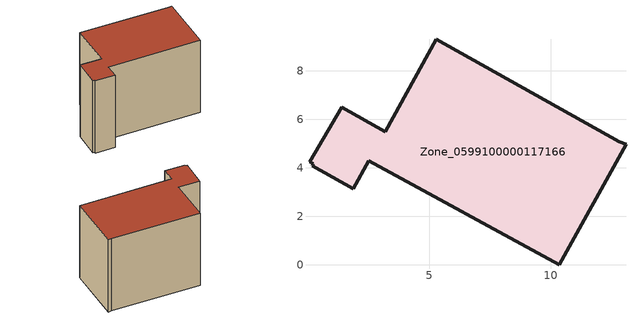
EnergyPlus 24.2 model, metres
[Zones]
Zone_0599100000117166
 floor ground (C_G): 1.39,6.49 3.17,5.49 5.28,9.29 12.83,5.07 13.11,4.97 10.35,0 2.5,4.29 1.85,3.12 0.16,4.07 0.21,4.17 0.05,4.25 z0
 wall outside (C_F): 2.5,4.29 10.35,0 13.11,4.97 12.83,5.07 5.28,9.29 3.17,5.49 1.39,6.49 0.05,4.25 0.21,4.17 0.16,4.07 1.85,3.12 2.5,4.29 z0:7.75
 roof outside (C_R): 0.16,4.07 1.85,3.12 2.5,4.29 10.35,0 13.11,4.97 12.83,5.07 5.28,9.29 3.17,5.49 1.39,6.49 0.05,4.25 0.21,4.17 z7.75
[BUILDING]
Pand.0599100000117166: North Axis=0; Terrain=City; Loads Convergence Tolerance Value=0.04; Temperature Convergence Tolerance Value=0.4; Solar Distribution=FullExterior; Maximum Number of Warmup Days=25; Minimum Number of Warmup Days=1
[Site:Location]
Rotterdam.The.Hague.AP_ZH_NLD Design_Conditions: Latitude=51.96; Longitude=4.45; Time Zone=1; Elevation=-4.5
[SITE:GROUNDTEMPERATURE:BUILDINGSURFACE]
18, 18, 18, 18, 18, 18, 18, 18, 18, 18, 18, 18
[MATERIAL] Thermal Absorptance=0.9; Solar Absorptance=0.7; Visible Absorptance=0.7
Name | Roughness | Thickness | Conductivity | Density | Specific Heat
G.TC.1975-1991 | MediumSmooth | 0.15 | 0.288461 | 540 | 1210
F.TC.1975-1991 | Rough | 0.3 | 0.230769 | 1920 | 840
R.TC.1975-1991 | MediumRough | 0.2 | 0.153846 | 1500 | 1000
[CONSTRUCTION]
C_G: G.TC.1975-1991
C_F: F.TC.1975-1991
C_R: R.TC.1975-1991
[ZONE]
Zone_0599100000117166: Type=1; Multiplier=1; Ceiling Height=Autocalculate; Volume=Autocalculate; Floor Area=autocalculate; Part of Total Floor Area=Yes
[ZONEINFILTRATION:DESIGNFLOWRATE]
Infil_Zone_0599100000117166: Zone or ZoneList or Space or SpaceList=Zone_0599100000117166; Schedule=AlwaysOn; Design Flow Rate Calculation Method=Flow/Area; Flow Rate per Floor Area=0.003; Constant Term Coefficient=1; Temperature Term Coefficient=0; Velocity Term Coefficient=0; Velocity Squared Term Coefficient=0
[HVACTEMPLATE:ZONE:IDEALLOADSAIRSYSTEM]
Zone_0599100000117166: Maximum Heating Supply Air Temperature=50; Minimum Cooling Supply Air Temperature=13; Maximum Heating Supply Air Humidity Ratio=0.0156; Minimum Cooling Supply Air Humidity Ratio=0.0077; Heating Limit=NoLimit; Cooling Limit=NoLimit; Dehumidification Control Type=ConstantSensibleHeatRatio; Cooling Sensible Heat Ratio=0.7; Dehumidification Setpoint=60; Humidification Control Type=None; Humidification Setpoint=30; Outdoor Air Method=None; Outdoor Air Flow Rate per Person=0.00944; Outdoor Air Flow Rate per Zone Floor Area=0; Outdoor Air Flow Rate per Zone=0; Demand Controlled Ventilation Type=None; Outdoor Air Economizer Type=NoEconomizer; Heat Recovery Type=None; Sensible Heat Recovery Effectiveness=0.7; Latent Heat Recovery Effectiveness=0.65
[ZONECONTROL:THERMOSTAT]
ThermostatControl_Zone_0599100000117166: Zone or ZoneList=Zone_0599100000117166; Control Type Schedule=DualSetpointControlType; Control 1=Thermostat_Zone_0599100000117166; Temperature Difference Between Cutout And Setpoint=0
[THERMOSTATSETPOINT:DUALSETPOINT]
Thermostat_Zone_0599100000117166: Heating Setpoint Temperature Schedule=HeatingSetpoint_Zone_0599100000117166; Cooling Setpoint Temperature Schedule=CoolingSetpoint_Zone_0599100000117166
[SCHEDULE:COMPACT]
HeatingSetpoint_Zone_0599100000117166: Through: 12/31, For: AllDays, Until: 24:00, 21
CoolingSetpoint_Zone_0599100000117166: Through: 12/31, For: AllDays, Until: 24:00, 24
DualSetpointControlType: Through: 12/31, For: AllDays, Until: 24:00, 4
AlwaysOn: Through: 12/31, For: AllDays, Until: 24:00, 1
